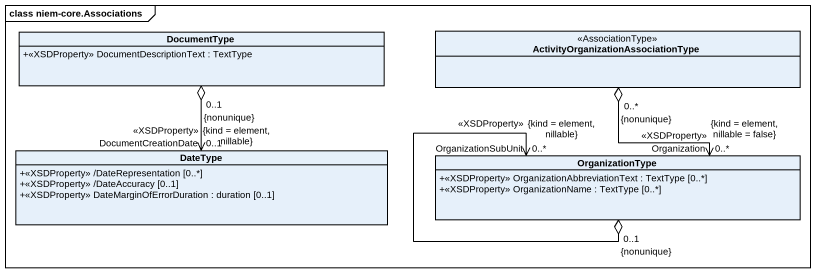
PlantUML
@startuml
mainframe class niem-core.Associations
hide circle
hide empty members
skinparam classAttributeIconSize 0
class DocumentType {
  +<<XSDProperty>> DocumentDescriptionText : TextType
}
class "ActivityOrganizationAssociationType" as ActivityOrganizationAssociat <<AssociationType>>
class DateType {
  +<<XSDProperty>> /DateRepresentation [0..*]
  +<<XSDProperty>> /DateAccuracy [0..1]
  +<<XSDProperty>> DateMarginOfErrorDuration : duration [0..1]
}
class OrganizationType {
  +<<XSDProperty>> OrganizationAbbreviationText : TextType [0..*]
  +<<XSDProperty>> OrganizationName : TextType [0..*]
}
DocumentType "0..1\n{nonunique}" o--> "DocumentCreationDate\n<<XSDProperty>>\n0..1\n{kind = element, nillable}" DateType
ActivityOrganizationAssociat "0..*\n{nonunique}" o--> "Organization\n<<XSDProperty>>\n0..*\n{kind = element, nillable = false}" OrganizationType
OrganizationType "0..1\n{nonunique}" o--> "OrganizationSubUnit\n<<XSDProperty>>\n0..*\n{kind = element, nillable}" OrganizationType
@enduml
